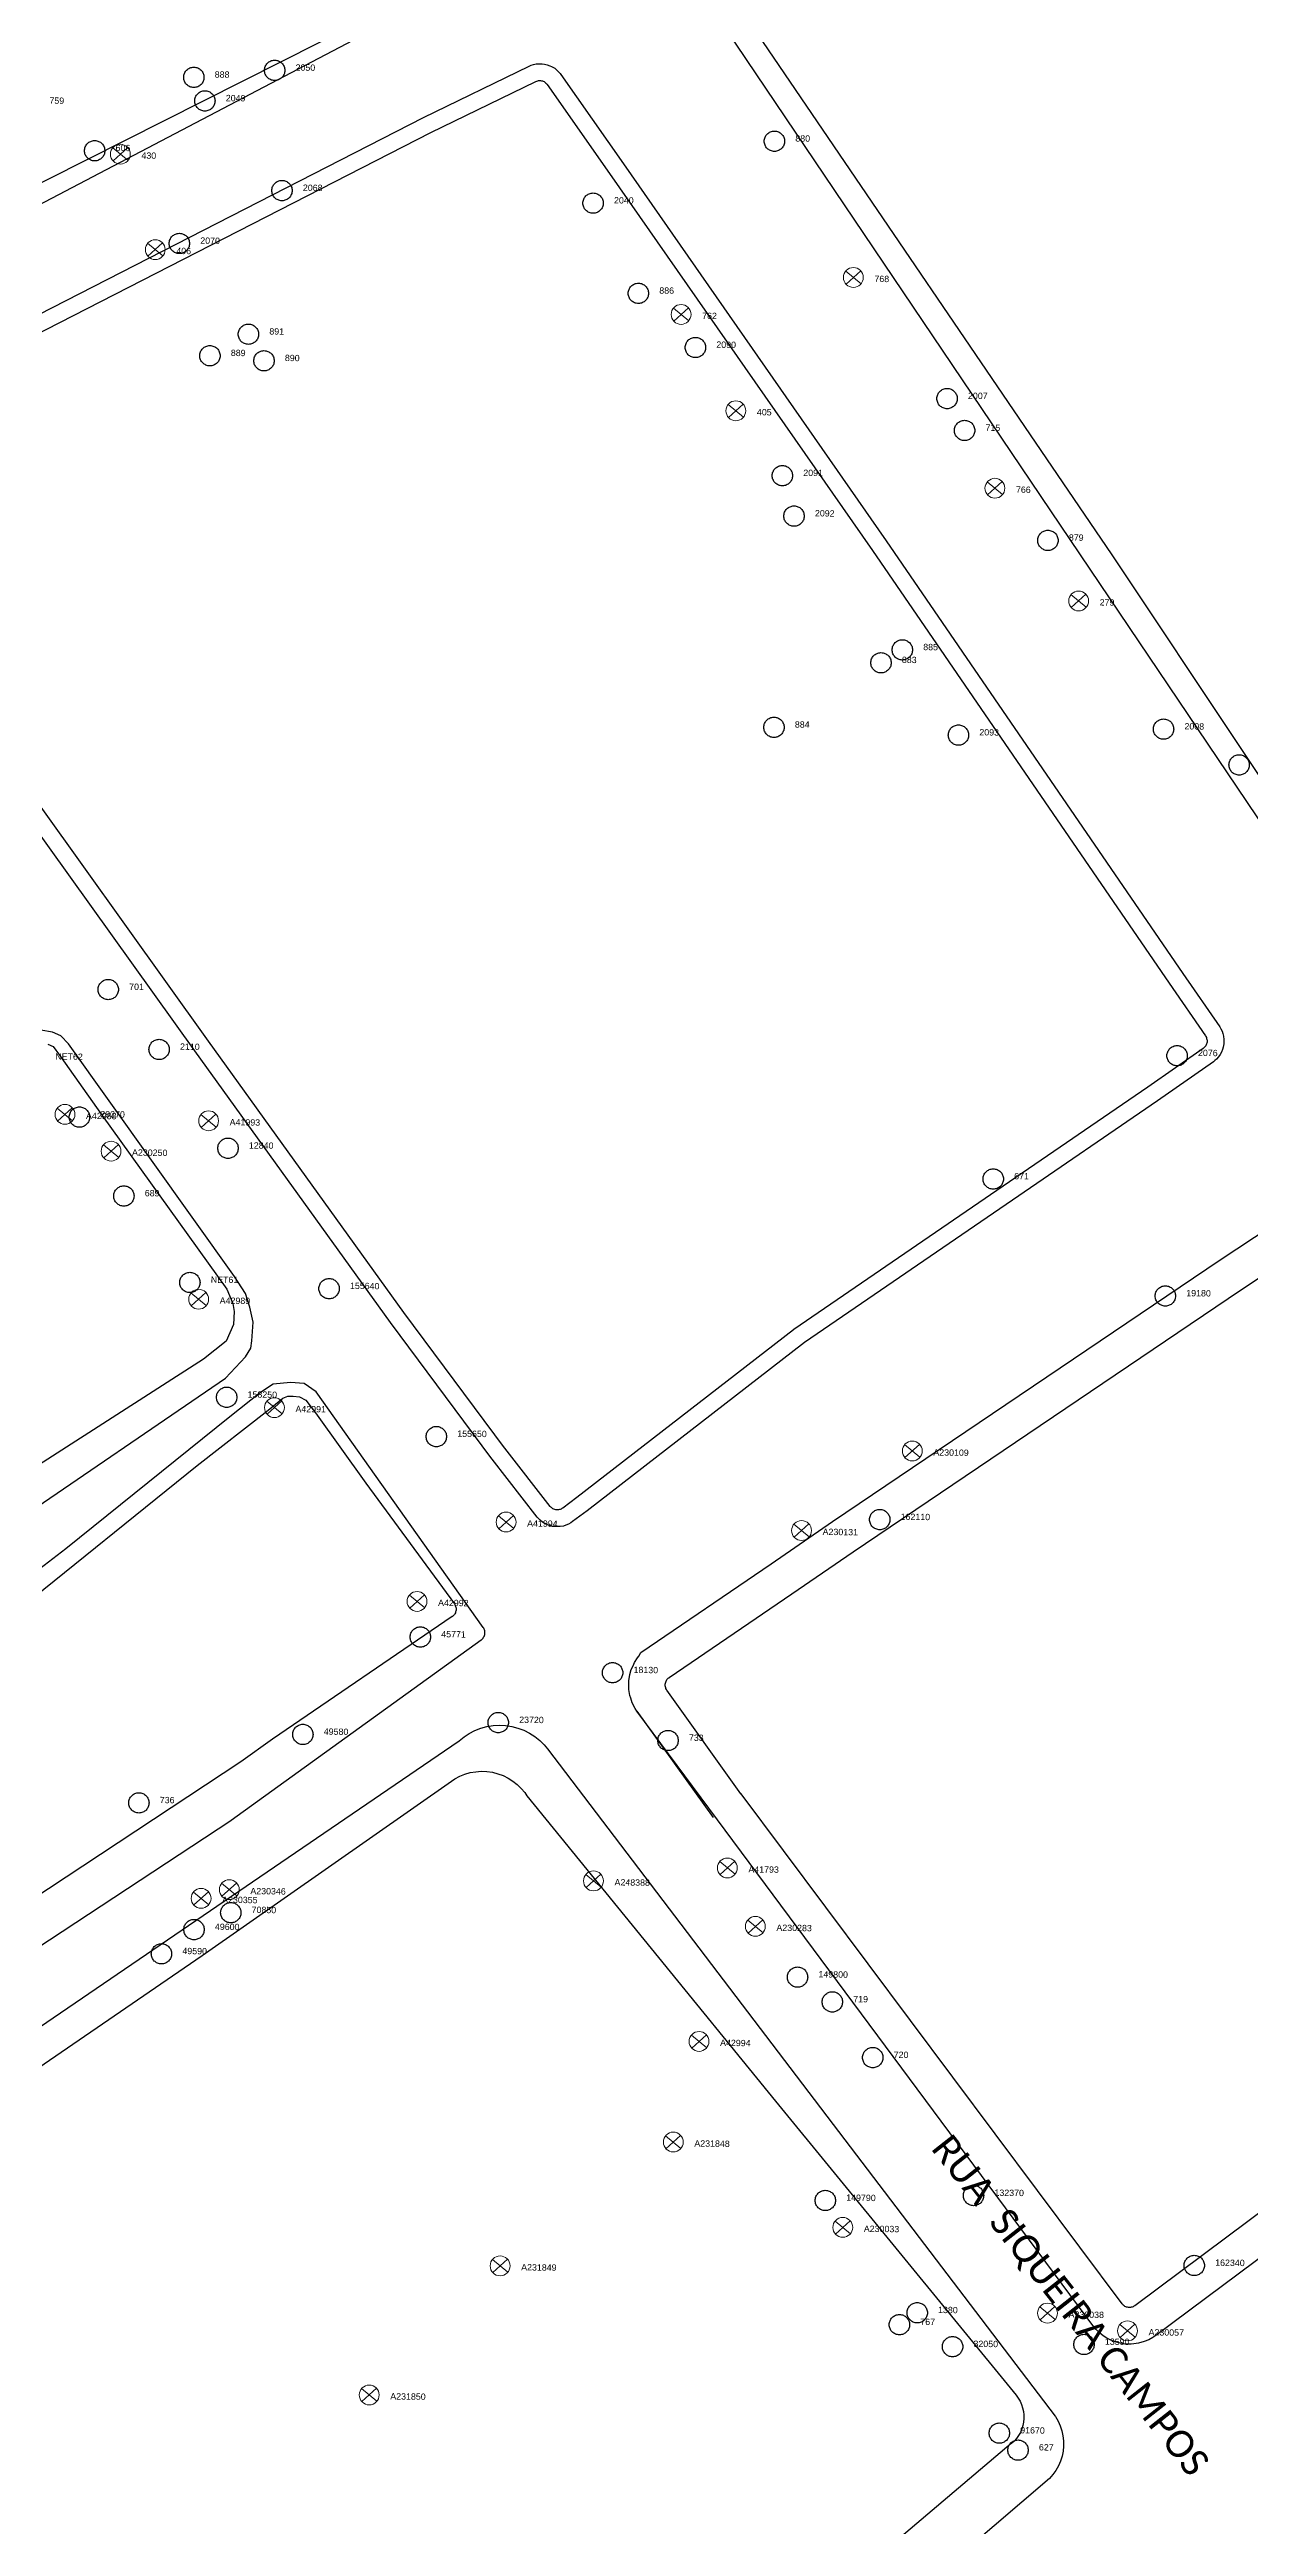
# Model space of a CAD drawing. Header units: millimetres. Extents: x 676447 to 689606, y 7455628 to 7463967.
# Drawn here: x 686034.7 to 686167.5, y 7458782 to 7459056 of the extents above; entities that cross this region are included whole.
import ezdxf

# ---------------------------------------------------------------- set-up
doc = ezdxf.new("R2010")
doc.units = ezdxf.units.MM
doc.header["$LTSCALE"] = 0.1
doc.header["$MEASUREMENT"] = 0
doc.linetypes.add('PHANTOM2', pattern=[1.25, 0.625, -0.125, 0.125, -0.125, 0.125, -0.125])
doc.layers.add('10.4-Postes', color=1, linetype='Continuous', lineweight=0)
for name, color, linetype in [('Caixas Subterrâneas', 5, 'Continuous'), ('LEGENDAS_INFRAESTRUTURAS', 7, 'Continuous'), ('MUB_MEIOFIO', 7, 'Continuous'), ('MUB_QUADRAS', 7, 'Continuous'), ('MUB_SEGMENTO', 7, 'Continuous'), ('NOS_DE_INFRAESTRUTURA', 7, 'Continuous')]:
    doc.layers.add(name, color=color, linetype=linetype)
doc.styles.add('Legend', font='calibri.ttf')
doc.styles.get("Standard").update_dxf_attribs({"font": 'arial.ttf'})

# ---------------------------------------------------------------- blocks, each defined once
blk = doc.blocks.new('MHMZ')
at = {"linetype": 'PHANTOM2'}
blk.add_circle((0, 0), 0.0000101, dxfattribs=at)
blk = doc.blocks.new('PTPT')
at = {"layer": '10.4-Postes', "color": 1, "linetype": 'PHANTOM2'}
for points in [[(-0.0000079, 0.0000104), (0.0000075, -0.000002)], [(0.000007, 0.0000109), (-0.0000074, -0.0000025)]]:
    blk.add_lwpolyline(points, dxfattribs=at)
at = {"layer": '10.4-Postes', "color": 1}
blk.add_circle((-0.0000002, 0.0000042), 0.00000987, dxfattribs=at)

msp = doc.modelspace()

# ---------------------------------------------------------------- linework, layer by layer
at = {"layer": 'MUB_MEIOFIO', "linetype": 'Continuous'}
for points in [[(685940.04, 7459100.28), (685993.44, 7459025.22), (685993.89, 7459024.61), (685994.41, 7459024.05), (685994.98, 7459023.55), (685995.6, 7459023.11), (685996.27, 7459022.73), (685996.97, 7459022.43), (685997.69, 7459022.2), (685998.44, 7459022.06), (685999.2, 7459021.98), (685999.96, 7459021.99), (686000.72, 7459022.08), (686001.46, 7459022.25), (686002.18, 7459022.49), (686002.87, 7459022.81), (686003.02, 7459022.89), (686267.72, 7459161.67)], [(686179.11, 7458955.06), (686109.55, 7459058.22)], [(686006.06, 7459012.68), (686076.01, 7459048.52), (686087.71, 7459054.19), (686087.95, 7459054.29), (686088.21, 7459054.37), (686088.49, 7459054.43), (686088.79, 7459054.45), (686089.14, 7459054.45), (686089.43, 7459054.4), (686089.71, 7459054.34), (686090, 7459054.23), (686090.2, 7459054.14), (686090.54, 7459053.95), (686090.77, 7459053.75), (686090.94, 7459053.6), (686091.14, 7459053.37), (686091.23, 7459053.25), (686098.14, 7459043.38), (686127.22, 7459001.66), (686160.05, 7458953.8), (686164.12, 7458947.89), (686164.24, 7458947.69), (686164.38, 7458947.41), (686164.45, 7458947.16), (686164.45, 7458947.15), (686164.53, 7458946.88), (686164.57, 7458946.51), (686164.57, 7458946.31), (686164.57, 7458946.03), (686164.5, 7458945.66), (686164.42, 7458945.4), (686164.3, 7458945.11), (686164.16, 7458944.85), (686163.99, 7458944.6), (686163.76, 7458944.33), (686163.58, 7458944.17), (686163.43, 7458944.05), (686157.24, 7458939.71), (686141.19, 7458928.73), (686118.19, 7458912.99), (686118.19, 7458912.99), (686094.12, 7458894.37), (686092.52, 7458893.16), (686092.32, 7458893.02), (686092.06, 7458892.88), (686091.77, 7458892.76), (686091.51, 7458892.68), (686091.14, 7458892.61), (686090.85, 7458892.61), (686090.66, 7458892.61), (686090.31, 7458892.64), (686090, 7458892.73), (686089.74, 7458892.82), (686089.48, 7458892.94), (686089.18, 7458893.11), (686088.95, 7458893.31), (686088.95, 7458893.31), (686088.77, 7458893.47), (686088.6, 7458893.67), (686083.62, 7458900.07), (686083.59, 7458900.1), (686072.37, 7458915.2), (686050.72, 7458945.24), (686027.63, 7458977.46)], [(686055.13, 7458920.27), (686036.75, 7458946.03), (686035.92, 7458946.91), (686034.98, 7458947.3), (686033.71, 7458947.52)], [(686099.64, 7458872.21), (686099.45, 7458872.5), (686099.11, 7458873.11), (686098.95, 7458873.63), (686098.95, 7458873.63), (686098.87, 7458873.91), (686098.73, 7458874.59), (686098.73, 7458875.1), (686098.73, 7458875.56), (686098.86, 7458876.25), (686099.02, 7458876.82), (686099.21, 7458877.22), (686099.38, 7458877.58), (686099.71, 7458878.1), (686099.86, 7458878.27), (686100.06, 7458878.67), (686114.5, 7458888.51), (686121.29, 7458893.17), (686164.18, 7458922.12), (686175.44, 7458929.57)], [(686030.28, 7458892.72), (686054.12, 7458909.05), (686056.35, 7458911.41), (686056.92, 7458912.37), (686057.02, 7458913.18), (686057.18, 7458915.23), (686056.82, 7458916.89), (686056.33, 7458918.4), (686055.13, 7458920.27)], [(685980.13, 7458811.06), (686054.71, 7458860.1), (686054.75, 7458860.12), (686082.41, 7458880.07), (686082.48, 7458880.13), (686082.56, 7458880.2), (686082.62, 7458880.28), (686082.68, 7458880.37), (686082.73, 7458880.46), (686082.77, 7458880.56), (686082.8, 7458880.66), (686082.81, 7458880.76), (686082.82, 7458880.87), (686082.82, 7458880.97), (686082.8, 7458881.08), (686082.78, 7458881.18), (686082.74, 7458881.28), (686082.69, 7458881.37), (686082.64, 7458881.46), (686064.16, 7458907.53)], [(686064.16, 7458907.53), (686062.83, 7458908.46), (686061.32, 7458908.55), (686059.4, 7458908.37), (686057.98, 7458907.46), (686054.6, 7458904.76), (686036.46, 7458890.14), (686024.42, 7458880.95)], [(686177.29, 7458818.22), (686157.04, 7458803.12), (686156.72, 7458802.91), (686156.27, 7458802.65), (686155.76, 7458802.45), (686155.12, 7458802.26), (686154.63, 7458802.21), (686154.63, 7458802.21), (686154.33, 7458802.18), (686153.62, 7458802.18), (686153.13, 7458802.28), (686152.66, 7458802.37), (686152.06, 7458802.61), (686151.64, 7458802.82), (686151.22, 7458803.08), (686150.77, 7458803.44), (686150.43, 7458803.78), (686150.17, 7458804.08), (686099.64, 7458872.21), (686108.06, 7458860.44)], [(685942.99, 7458775.45), (686079.97, 7458868.91), (686080.51, 7458869.35), (686081.09, 7458869.73), (686081.71, 7458870.05), (686082.36, 7458870.31), (686083.03, 7458870.49), (686083.72, 7458870.6), (686084.42, 7458870.64), (686085.11, 7458870.61), (686085.8, 7458870.5), (686086.47, 7458870.32), (686087.13, 7458870.08), (686087.75, 7458869.76), (686088.33, 7458869.39), (686088.88, 7458868.95), (686089.37, 7458868.46), (686089.74, 7458868.02), (686122.65, 7458824.77), (686145.91, 7458794.2), (686145.94, 7458794.15), (686146.23, 7458793.66), (686146.47, 7458793.14), (686146.65, 7458792.59), (686146.77, 7458792.04), (686146.84, 7458791.47), (686146.84, 7458790.89), (686146.79, 7458790.32), (686146.67, 7458789.76), (686146.5, 7458789.22), (686146.27, 7458788.69), (686145.99, 7458788.19), (686145.66, 7458787.73), (686145.28, 7458787.3), (686121.04, 7458766.57)]]:
    msp.add_lwpolyline(points, dxfattribs=at)
at = {"layer": 'MUB_QUADRAS', "linetype": 'Continuous'}
for points in [[(686167.67, 7459111.84), (686081.7, 7459065.49), (686004.39, 7459026.5), (686003.98, 7459026.29), (686003.38, 7459026.05), (686002.75, 7459025.87), (686002.11, 7459025.76), (686001.47, 7459025.71), (686000.82, 7459025.74), (686000.18, 7459025.83), (685999.55, 7459025.99), (685998.94, 7459026.21), (685998.36, 7459026.5), (685997.81, 7459026.84), (685997.3, 7459027.24), (685996.84, 7459027.69), (685996.42, 7459028.19), (685917.65, 7459136.54), (685914.73, 7459140.66), (685908.88, 7459147.64), (685902.33, 7459153.97), (685860.44, 7459196.78), (685850.54, 7459206.85), (685846.82, 7459211.81)], [(686181.19, 7458956.61), (686152.21, 7459000.12), (686111.78, 7459059.55)], [(686006.9, 7459011.02), (686076.84, 7459046.85), (686088.46, 7459052.49), (686088.56, 7459052.53), (686088.66, 7459052.56), (686088.76, 7459052.58), (686088.87, 7459052.59), (686088.97, 7459052.59), (686089.08, 7459052.57), (686089.18, 7459052.55), (686089.28, 7459052.51), (686089.37, 7459052.47), (686089.46, 7459052.42), (686089.54, 7459052.35), (686089.62, 7459052.28), (686089.69, 7459052.2), (686089.72, 7459052.16), (686096.61, 7459042.31), (686125.69, 7459000.6), (686158.52, 7458952.75), (686162.54, 7458946.91), (686162.59, 7458946.82), (686162.64, 7458946.72), (686162.67, 7458946.62), (686162.7, 7458946.52), (686162.71, 7458946.42), (686162.71, 7458946.31), (686162.71, 7458946.21), (686162.69, 7458946.11), (686162.66, 7458946.01), (686162.62, 7458945.91), (686162.57, 7458945.82), (686162.51, 7458945.73), (686162.44, 7458945.65), (686162.36, 7458945.58), (686162.29, 7458945.52), (686156.18, 7458941.24), (686140.14, 7458930.27), (686117, 7458914.43), (686116.96, 7458914.39), (686092.98, 7458895.85), (686091.44, 7458894.67), (686091.35, 7458894.61), (686091.26, 7458894.56), (686091.16, 7458894.52), (686091.06, 7458894.49), (686090.96, 7458894.47), (686090.85, 7458894.47), (686090.75, 7458894.47), (686090.65, 7458894.48), (686090.54, 7458894.51), (686090.45, 7458894.54), (686090.35, 7458894.59), (686090.26, 7458894.64), (686090.18, 7458894.71), (686090.1, 7458894.78), (686090.04, 7458894.85), (686085.02, 7458901.3), (686085, 7458901.32), (686073.87, 7458916.3), (686052.23, 7458946.33), (686029.14, 7458978.55)], [(686034.47, 7458945.99), (686035.06, 7458945.74), (686035.76, 7458944.76), (686040.49, 7458938.11), (686054.26, 7458918.89), (686054.95, 7458917.29), (686055.09, 7458916.41), (686055, 7458914.96), (686054.18, 7458913.14), (686051.7, 7458911.13), (686024.85, 7458893.93)], [(686102.96, 7458874.51), (686102.9, 7458874.6), (686102.85, 7458874.69), (686102.82, 7458874.79), (686102.79, 7458874.89), (686102.77, 7458874.99), (686102.77, 7458875.1), (686102.77, 7458875.2), (686102.79, 7458875.31), (686102.82, 7458875.41), (686102.86, 7458875.5), (686102.91, 7458875.6), (686102.96, 7458875.68), (686103.03, 7458875.76), (686103.1, 7458875.84), (686103.19, 7458875.9), (686103.2, 7458875.92), (686116.78, 7458885.18), (686123.56, 7458889.83), (686166.42, 7458918.76), (686177.85, 7458926.32)], [(686050.99, 7458899.36), (686058.83, 7458905.49), (686060.45, 7458906.82), (686061.01, 7458907.03), (686061.61, 7458907.06), (686062.31, 7458906.96), (686063.01, 7458906.59), (686064.07, 7458905.19), (686069.65, 7458897.41), (686079.44, 7458884.06), (686079.5, 7458883.98), (686079.54, 7458883.88), (686079.58, 7458883.79), (686079.61, 7458883.69), (686079.63, 7458883.58), (686079.63, 7458883.48), (686079.63, 7458883.37), (686079.61, 7458883.27), (686079.58, 7458883.17), (686079.55, 7458883.07), (686079.5, 7458882.98), (686079.44, 7458882.89), (686079.38, 7458882.81), (686079.3, 7458882.73), (686079.22, 7458882.67), (686079.19, 7458882.65), (686059.31, 7458869.09), (686055.81, 7458866.6), (686030.65, 7458849.95)], [(686030.58, 7458882.93), (686050.99, 7458899.36)], [(686174.93, 7458821.5), (686154.71, 7458806.42), (686154.62, 7458806.36), (686154.53, 7458806.31), (686154.43, 7458806.27), (686154.33, 7458806.24), (686154.23, 7458806.23), (686154.13, 7458806.22), (686154.02, 7458806.22), (686153.92, 7458806.24), (686153.82, 7458806.26), (686153.72, 7458806.3), (686153.62, 7458806.35), (686153.54, 7458806.4), (686153.45, 7458806.47), (686153.38, 7458806.54), (686153.31, 7458806.62), (686111.17, 7458863.04), (686111.15, 7458863.06), (686102.96, 7458874.51)], [(686015.84, 7458820.7), (686051.56, 7458845.17), (686079.48, 7458864.71), (686080.03, 7458865), (686080.6, 7458865.23), (686081.2, 7458865.4), (686081.81, 7458865.5), (686082.42, 7458865.54), (686083.04, 7458865.52), (686083.65, 7458865.43), (686084.25, 7458865.28), (686084.83, 7458865.07), (686085.39, 7458864.79), (686085.91, 7458864.46), (686086.4, 7458864.08), (686086.84, 7458863.65), (686087.24, 7458863.18), (686087.47, 7458862.84), (686114.97, 7458829.05), (686141.58, 7458796.52), (686141.82, 7458796.2), (686142.02, 7458795.86), (686142.19, 7458795.5), (686142.31, 7458795.12), (686142.4, 7458794.73), (686142.45, 7458794.34), (686142.45, 7458793.94), (686142.41, 7458793.55), (686142.33, 7458793.16), (686142.22, 7458792.78), (686142.06, 7458792.41), (686141.86, 7458792.07), (686141.64, 7458791.74), (686141.37, 7458791.45), (686141.08, 7458791.18), (686141.06, 7458791.16), (686091.05, 7458748.75)]]:
    msp.add_lwpolyline(points, dxfattribs=at)

# ---------------------------------------------------------------- block references
at = {"layer": 'Caixas Subterrâneas', "color": 40}
for p, xscale, yscale, zscale, rotation in [((686059.56, 7459053.72), 111319.4907932736, 111319.4907932736, 111319.4907932736, 359.2916515909662), ((686050.62, 7459052.95), 111319.4907932736, 111319.4907932736, 111319.4907932736, 359.2916853648674), ((686051.84, 7459050.34), 111319.4907932736, 111319.4907932736, 111319.4907932736, 359.2916799231719), ((686114.85, 7459045.88), 111319.4907932736, 111319.4907932736, 111319.4907932736, 359.2914388033581), ((686039.65, 7459044.83), 111319.4907932736, 111319.4907932736, 111319.4907932736, 359.2917245989096), ((686060.37, 7459040.42), 111319.4907932736, 111319.4907932736, 111319.4907932736, 359.2916443960062), ((686094.79, 7459039.03), 111319.4907932736, 111319.4907932736, 111319.4907932736, 359.2915130092449), ((686049.02, 7459034.57), 111319.4907932735, 111319.4907932735, 111319.4907932735, 359.291685764606), ((686099.8, 7459029.05), 111319.4907932736, 111319.4907932736, 111319.4907932736, 359.2914908491017), ((686056.66, 7459024.53), 111319.4907932736, 111319.4907932736, 111319.4907932736, 359.2916535775117), ((686052.4, 7459022.15), 111319.4907932736, 111319.4907932736, 111319.4907932736, 359.2916690181475), ((686058.38, 7459021.59), 111319.4907932736, 111319.4907932736, 111319.4907932736, 359.2916461237278), ((686106.11, 7459023.06), 111319.4907932736, 111319.4907932736, 111319.4907932736, 359.2914649817023), ((686133.95, 7459017.41), 111319.4907932736, 111319.4907932736, 111319.4907932736, 359.2913573024564), ((686135.89, 7459013.88), 111319.4907932736, 111319.4907932736, 111319.4907932736, 359.2913488291013), ((686115.73, 7459008.88), 111319.4907932735, 111319.4907932735, 111319.4907932735, 359.2914239659952), ((686117.02, 7459004.41), 111319.4907932736, 111319.4907932736, 111319.4907932736, 359.2914176569908), ((686145.11, 7459001.72), 111319.4907932736, 111319.4907932736, 111319.4907932736, 359.2913099578124), ((686126.64, 7458988.18), 111319.4907932735, 111319.4907932735, 111319.4907932735, 359.2913760294645), ((686129, 7458989.61), 111319.4907932735, 111319.4907932735, 111319.4907932735, 359.2913674992989), ((686114.8, 7458981.04), 111319.4907932736, 111319.4907932736, 111319.4907932736, 359.2914188445941), ((686135.21, 7458980.18), 111319.4907932735, 111319.4907932735, 111319.4907932735, 359.2913409434532), ((686157.9, 7458980.84), 111319.4907932736, 111319.4907932736, 111319.4907932736, 359.2912547976361), ((686166.26, 7458976.88), 111319.4907932736, 111319.4907932736, 111319.4907932736, 359.2912217979176), ((686041.15, 7458952.03), 111319.4907932735, 111319.4907932735, 111319.4907932735, 359.2916900735823), ((686046.78, 7458945.4), 111319.4907932736, 111319.4907932736, 111319.4907932736, 359.2916665995657), ((686159.4, 7458944.71), 111319.4907932735, 111319.4907932735, 111319.4907932735, 359.2912378791034), ((686037.96, 7458937.92), 111319.4907932735, 111319.4907932735, 111319.4907932735, 359.2916978397983), ((686054.4, 7458934.47), 111319.4907932736, 111319.4907932736, 111319.4907932736, 359.2916342228738), ((686139.06, 7458931.07), 111319.4907932735, 111319.4907932735, 111319.4907932735, 359.2913110387132), ((686042.88, 7458929.19), 111319.4907932736, 111319.4907932736, 111319.4907932736, 359.2916764128483), ((686050.18, 7458919.62), 111319.4907932736, 111319.4907932736, 111319.4907932736, 359.2916456520343), ((686065.58, 7458918.94), 111319.4907932736, 111319.4907932736, 111319.4907932736, 359.2915868465705), ((686158.1, 7458918.13), 111319.4907932736, 111319.4907932736, 111319.4907932736, 359.2912345684882), ((686054.25, 7458906.92), 111319.4907932736, 111319.4907932736, 111319.4907932736, 359.2916262179147), ((686077.45, 7458902.57), 111319.4907932736, 111319.4907932736, 111319.4907932736, 359.2915365900907), ((686126.5, 7458893.39), 111319.4907932736, 111319.4907932736, 111319.4907932736, 359.2913471333146), ((686075.68, 7458880.4), 111319.4907932736, 111319.4907932736, 111319.4907932736, 359.2915364692278), ((686096.95, 7458876.45), 111319.4907932736, 111319.4907932736, 111319.4907932736, 359.2914543101063), ((686084.3, 7458870.93), 111319.4907932736, 111319.4907932736, 111319.4907932736, 359.2915007010387), ((686062.68, 7458869.62), 111319.4907932736, 111319.4907932736, 111319.4907932736, 359.2915825717014), ((686103.08, 7458868.95), 111319.4907932736, 111319.4907932736, 111319.4907932736, 359.2914286599461), ((686044.54, 7458862.05), 111319.4907932736, 111319.4907932736, 111319.4907932736, 359.2916492354244), ((686050.64, 7458848.03), 111319.4907932735, 111319.4907932735, 111319.4907932735, 359.291621690124), ((686054.71, 7458849.9), 111319.4907932736, 111319.4907932736, 111319.4907932736, 359.2916067902709), ((686047.04, 7458845.35), 111319.4907932736, 111319.4907932736, 111319.4907932736, 359.2916345379519), ((686117.41, 7458842.77), 111319.4907932736, 111319.4907932736, 111319.4907932736, 359.2913659889337), ((686121.26, 7458840.03), 111319.4907932736, 111319.4907932736, 111319.4907932736, 359.291350502293), ((686125.73, 7458833.87), 111319.4907932736, 111319.4907932736, 111319.4907932736, 359.2913315723538), ((686120.48, 7458818.06), 111319.4907932736, 111319.4907932736, 111319.4907932736, 359.2913466365106), ((686136.88, 7458818.61), 111319.4907932736, 111319.4907932736, 111319.4907932736, 359.2912843987174), ((686161.3, 7458810.87), 111319.4907932736, 111319.4907932736, 111319.4907932736, 359.2911890761002), ((686128.68, 7458804.32), 111319.4907932736, 111319.4907932736, 111319.4907932736, 359.2913111593521), ((686130.65, 7458805.64), 111319.4907932736, 111319.4907932736, 111319.4907932736, 359.2913041006447), ((686134.56, 7458801.89), 111319.4907932736, 111319.4907932736, 111319.4907932736, 359.2912880255429), ((686149.1, 7458802.13), 111319.4907932736, 111319.4907932736, 111319.4907932736, 359.2912328021218), ((686139.73, 7458792.32), 111319.4907932735, 111319.4907932735, 111319.4907932735, 359.2912653933269), ((686141.8, 7458790.44), 111319.4907932736, 111319.4907932736, 111319.4907932736, 359.2912569334998)]:
    msp.add_blockref('MHMZ', p, dxfattribs=dict(at, xscale=xscale, yscale=yscale, zscale=zscale, rotation=rotation))
at = {"layer": 'NOS_DE_INFRAESTRUTURA', "color": 1}
for p, xscale, yscale, zscale, rotation in [((686042.51, 7459043.98), 111319.4907932735, 111319.4907932735, 111319.4907932735, 359.2917134215471), ((686046.37, 7459033.42), 111319.4907932735, 111319.4907932735, 111319.4907932735, 359.2916954821526), ((686123.6, 7459030.34), 111319.4907932735, 111319.4907932735, 111319.4907932735, 359.2914006944847), ((686104.54, 7459026.25), 111319.4907932736, 111319.4907932736, 111319.4907932736, 359.2914719403703), ((686110.6, 7459015.59), 111319.4907932736, 111319.4907932736, 111319.4907932736, 359.2914455844584), ((686139.26, 7459007.02), 111319.4907932736, 111319.4907932736, 111319.4907932736, 359.291333859317), ((686148.52, 7458994.55), 111319.4907932736, 111319.4907932736, 111319.4907932736, 359.2912947730424), ((686036.38, 7458937.75), 111319.4907932736, 111319.4907932736, 111319.4907932736, 359.2917037951859), ((686052.27, 7458937.04), 111319.4907932736, 111319.4907932736, 111319.4907932736, 359.291643124999), ((686041.48, 7458933.68), 111319.4907932736, 111319.4907932736, 111319.4907932736, 359.2916831400931), ((686051.17, 7458917.3), 111319.4907932736, 111319.4907932736, 111319.4907932736, 359.2916411593493), ((686059.55, 7458905.31), 111319.4907932736, 111319.4907932736, 111319.4907932736, 359.2916055510693), ((686130.12, 7458900.51), 111319.4907932735, 111319.4907932735, 111319.4907932735, 359.2913355766598), ((686085.18, 7458892.65), 111319.4907932736, 111319.4907932736, 111319.4907932736, 359.2915040990344), ((686117.87, 7458891.71), 111319.4907932735, 111319.4907932735, 111319.4907932735, 359.291379454562), ((686075.33, 7458883.87), 111319.4907932736, 111319.4907932736, 111319.4907932736, 359.2915388549639), ((686109.66, 7458854.38), 111319.4907932736, 111319.4907932736, 111319.4907932736, 359.2913990962534), ((686051.44, 7458851.02), 111319.4907932736, 111319.4907932736, 111319.4907932736, 359.2916195438161), ((686054.56, 7458851.98), 111319.4907932736, 111319.4907932736, 111319.4907932736, 359.2916079792683), ((686094.85, 7458852.95), 111319.4907932736, 111319.4907932736, 111319.4907932736, 359.2914549791291), ((686112.76, 7458847.92), 111319.4907932736, 111319.4907932736, 111319.4907932736, 359.291385293807), ((686106.53, 7458835.19), 111319.4907932736, 111319.4907932736, 111319.4907932736, 359.2914050291162), ((686103.68, 7458824.06), 111319.4907932735, 111319.4907932735, 111319.4907932735, 359.2914124284142), ((686122.43, 7458814.62), 111319.4907932736, 111319.4907932736, 111319.4907932736, 359.2913381384169), ((686084.52, 7458810.36), 111319.4907932736, 111319.4907932736, 111319.4907932736, 359.2914810751997), ((686145.08, 7458805.13), 111319.4907932736, 111319.4907932736, 111319.4907932736, 359.2912490267107), ((686153.93, 7458803.17), 111319.4907932736, 111319.4907932736, 111319.4907932736, 359.2912147413861), ((686070.04, 7458796.08), 111319.4907932736, 111319.4907932736, 111319.4907932736, 359.2915317337584)]:
    msp.add_blockref('PTPT', p, dxfattribs=dict(at, xscale=xscale, yscale=yscale, zscale=zscale, rotation=rotation))

# ---------------------------------------------------------------- texts
at = {"layer": 'LEGENDAS_INFRAESTRUTURAS', "color": 5}
for s, rotation, p in [('888', 359.2917, (686052.93, 7459052.92)), ('2050', 359.2916, (686061.87, 7459053.69)), ('2049', 359.2917, (686054.15, 7459050.31)), ('880', 359.2914, (686117.16, 7459045.85)), ('606', 359.2917, (686041.96, 7459044.8)), ('2068', 359.2916, (686062.68, 7459040.39)), ('2040', 359.2915, (686097.1, 7459039)), ('2070', 359.2917, (686051.33, 7459034.54)), ('886', 359.2915, (686102.11, 7459029.02)), ('891', 359.2916, (686058.97, 7459024.5)), ('889', 359.2917, (686054.71, 7459022.12)), ('890', 359.2916, (686060.69, 7459021.56)), ('2090', 359.2915, (686108.42, 7459023.03)), ('2007', 359.2913, (686136.26, 7459017.38)), ('715', 359.2913, (686138.2, 7459013.85)), ('2091', 359.2914, (686118.04, 7459008.85)), ('2092', 359.2914, (686119.33, 7459004.38)), ('879', 359.2913, (686147.42, 7459001.69)), ('883', 359.2914, (686128.95, 7458988.16)), ('885', 359.2914, (686131.31, 7458989.58)), ('884', 359.2914, (686117.11, 7458981.01)), ('2093', 359.2913, (686137.52, 7458980.15)), ('2008', 359.2912, (686160.21, 7458980.81)), ('701', 359.2917, (686043.46, 7458952)), ('2110', 359.2917, (686049.09, 7458945.37)), ('2076', 359.2912, (686161.71, 7458944.68)), ('NET62', 359.2917, (686035.29, 7458944.28)), ('29270', 359.2917, (686040.27, 7458937.89)), ('12840', 359.2916, (686056.71, 7458934.44)), ('671', 359.2913, (686141.37, 7458931.04)), ('689', 359.2917, (686045.19, 7458929.16)), ('NET61', 359.2916, (686052.49, 7458919.59)), ('155640', 359.2916, (686067.89, 7458918.91)), ('19180', 359.2912, (686160.41, 7458918.1)), ('158250', 359.2916, (686056.56, 7458906.89)), ('155650', 359.2915, (686079.76, 7458902.55)), ('162110', 359.2913, (686128.81, 7458893.36)), ('45771', 359.2915, (686077.99, 7458880.37)), ('18130', 359.2914, (686099.26, 7458876.42)), ('23720', 359.2915, (686086.61, 7458870.9)), ('49580', 359.2916, (686064.99, 7458869.59)), ('733', 359.2914, (686105.39, 7458868.92)), ('736', 359.2916, (686046.85, 7458862.02)), ('70850', 359.2916, (686057.01, 7458849.87)), ('49600', 359.2916, (686052.95, 7458848)), ('49590', 359.2916, (686049.35, 7458845.32)), ('149800', 359.2914, (686119.72, 7458842.74)), ('719', 359.2913, (686123.57, 7458840)), ('720', 359.2913, (686128.04, 7458833.84)), ('132370', 359.2913, (686139.19, 7458818.58)), ('149790', 359.2913, (686122.79, 7458818.03)), ('162340', 359.2912, (686163.61, 7458810.84)), ('1380', 359.2913, (686132.95, 7458805.61)), ('767', 359.2913, (686130.99, 7458804.29)), ('32050', 359.2913, (686136.87, 7458801.86)), ('13590', 359.2912, (686151.41, 7458802.1)), ('91670', 359.2913, (686142.04, 7458792.3)), ('627', 359.2912, (686144.11, 7458790.41))]:
    msp.add_text(s, height=0.7, rotation=rotation, dxfattribs=at).set_placement(p)
at = {"layer": 'LEGENDAS_INFRAESTRUTURAS', "color": 1}
for s, rotation, p in [('759', 359.2917, (686034.64, 7459050.03)), ('430', 359.2917, (686044.82, 7459043.95)), ('406', 359.2917, (686048.68, 7459033.4)), ('768', 359.2914, (686125.91, 7459030.31)), ('762', 359.2915, (686106.85, 7459026.22)), ('405', 359.2914, (686112.91, 7459015.56)), ('766', 359.2913, (686141.57, 7459006.99)), ('279', 359.2913, (686150.83, 7458994.52)), ('A42988', 359.2917, (686038.69, 7458937.72)), ('A41993', 359.2916, (686054.58, 7458937.01)), ('A230250', 359.2917, (686043.78, 7458933.66)), ('A42989', 359.2916, (686053.48, 7458917.27)), ('A42991', 359.2916, (686061.86, 7458905.28)), ('A230109', 359.2913, (686132.43, 7458900.48)), ('A41994', 359.2915, (686087.49, 7458892.62)), ('A230131', 359.2914, (686120.18, 7458891.69)), ('A42992', 359.2915, (686077.64, 7458883.84)), ('A41793', 359.2914, (686111.97, 7458854.35)), ('A230346', 359.2916, (686056.87, 7458851.95)), ('A248388', 359.2914, (686097.16, 7458852.92)), ('A230355', 359.2916, (686053.75, 7458850.99)), ('A230283', 359.2914, (686115.07, 7458847.89)), ('A42994', 359.2914, (686108.84, 7458835.16)), ('A231848', 359.2914, (686105.99, 7458824.03)), ('A230033', 359.2913, (686124.74, 7458814.59)), ('A231849', 359.2915, (686086.83, 7458810.33)), ('A230038', 359.2912, (686147.39, 7458805.1)), ('A230057', 359.2912, (686156.24, 7458803.14)), ('A231850', 359.2915, (686072.35, 7458796.05))]:
    msp.add_text(s, height=0.7, rotation=rotation, dxfattribs=at).set_placement(p)
at = {"layer": 'MUB_SEGMENTO', "color": 253, "style": 'Legend'}
msp.add_text('RUA  SIQUEIRA CAMPOS', height=3, rotation=308.2134, dxfattribs=at).set_placement((686132.08, 7458823.8))

doc.saveas('drawing.dxf')
